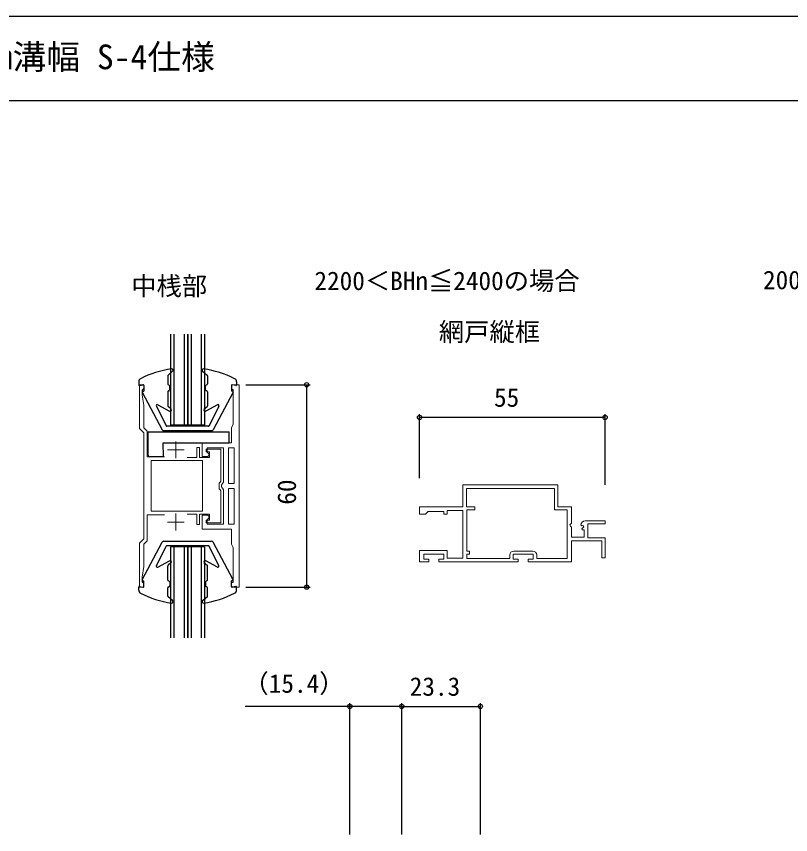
# Model space of a CAD drawing. Units: millimetres, scale not verified. Extents: x -437 to 438, y -281 to 279.
# Drawn here: x -133.1 to 96.5, y 1.2 to 243.7 of the extents above; entities that cross this region are included whole.
import ezdxf
from ezdxf.enums import TextEntityAlignment as Align

# ---------------------------------------------------------------- set-up
doc = ezdxf.new("R2010")
doc.units = ezdxf.units.MM
doc.header["$LTSCALE"] = 2
for name, color, linetype in [('0-1_USER1', 3, 'Continuous'), ('0-4_YKK_12', 2, 'Continuous'), ('0-5_YKK_13', 4, 'Continuous'), ('0-7_YKK_D', 6, 'Continuous'), ('0-8_YKK_ZWAK', 7, 'Continuous')]:
    doc.layers.add(name, color=color, linetype=linetype)
doc.layers.add('0-2_YKK_11', color=7, linetype='Continuous', lineweight=18)
doc.styles.add('ＭＳ ゴシック', font='')
doc.styles.get('ＭＳ ゴシック').set_extended_font_data('MS Gothic')

msp = doc.modelspace()

# ---------------------------------------------------------------- linework, layer by layer
at = {"layer": '0-2_YKK_11'}
for p, q in [((-85.795, 117.736), (-85.795, 112.736)), ((-88.295, 115.236), (-83.295, 115.236)), ((-85.795, 96.336), (-85.795, 91.336)), ((-88.295, 93.836), (-83.295, 93.836)), ((14.4, 85.253), (20, 85.253))]:
    msp.add_line(p, q, dxfattribs=at)
for points in [[(-89.131, 113.136), (-94.295, 113.136), (-94.295, 120.791), (-95.295, 121.791), (-95.295, 128.379), (-95.795, 131.536), (-95.795, 132.936), (-95.595, 133.136), (-95.295, 133.436), (-95.295, 134.536), (-96.595, 134.536), (-96.595, 121.536), (-95.295, 120.236), (-95.295, 104.536), (-95.295, 88.836), (-96.595, 87.536), (-96.595, 74.536), (-95.295, 74.536), (-95.295, 75.636), (-95.595, 75.936), (-95.795, 76.136), (-95.795, 77.536), (-95.295, 80.692), (-95.295, 87.28), (-94.295, 88.28), (-94.295, 95.936), (-89.131, 95.936)], [(-82.396, 96.136), (-79.595, 96.136), (-79.595, 93.136), (-78.795, 93.136), (-78.795, 96.136), (-75.795, 96.136), (-75.795, 94.436), (-76.795, 94.436), (-76.795, 93.636), (-72.395, 93.636), (-72.395, 103.136), (-72.645, 103.431), (-72.895, 103.727), (-72.895, 105.344), (-72.645, 105.64), (-72.395, 105.936), (-72.395, 115.436), (-76.795, 115.436), (-76.795, 114.636), (-75.795, 114.636), (-75.795, 112.936), (-78.795, 112.936), (-78.795, 115.936), (-79.595, 115.936), (-79.595, 112.936), (-82.396, 112.936)], [(-11.8, 96.153), (-13.5, 96.153), (-13.5, 98.353), (-0.7, 98.353), (-0.7, 104.853)], [(-0.7, 104.853), (27.5, 104.853), (27.5, 98.353), (31.5, 98.353), (31.5, 93.522), (31.047, 92.982), (31.2, 92.653), (31.5, 92.353), (31.5, 89.353), (35.3, 89.353), (35.3, 91.553), (34.683, 91.553), (34.576, 91.812), (35.141, 92.377), (34.871, 92.845), (34.552, 92.76), (34.301, 92.971)], [(26.5, 103.753), (0.4, 103.753), (0.4, 98.353), (2.9, 98.353), (2.9, 97.453), (0.5, 97.453), (0.5, 85.253), (1.3, 85.253), (1.3, 84.353), (0.5, 84.353), (0.5, 83.053), (13.2, 83.053), (13.2, 84.053)], [(21.2, 84.053), (21.2, 83.053), (30.2, 83.053), (30.2, 97.453), (26.5, 97.453), (26.5, 103.753)], [(35.595, 94.153), (41.5, 94.153), (41.5, 93.353), (36.4, 93.353), (36.4, 89.153), (41.5, 89.153), (41.5, 83.253), (40.5, 83.253), (40.5, 88.253), (31.5, 88.253), (31.5, 82.053), (18.7, 82.053), (18.7, 82.853), (20.2, 82.853), (20.2, 84.353), (14.2, 84.353), (14.2, 82.853), (15.7, 82.853), (15.7, 82.053), (-7.8, 82.053), (-7.8, 82.853), (-6.3, 82.853), (-6.3, 84.353), (-12.3, 84.353), (-12.3, 82.853), (-10.8, 82.853), (-10.8, 82.053), (-13.5, 82.053), (-13.5, 85.453), (-5.3, 85.453), (-5.3, 83.153), (-0.7, 83.153), (-0.7, 97.253), (-5.3, 97.253), (-5.3, 96.153), (-6.3, 96.153), (-6.3, 96.953), (-11, 96.953), (-11.5, 96.453), (-11.8, 96.153)]]:
    msp.add_lwpolyline(points, dxfattribs=at)
for points in [[(-66.995, 134.536), (-66.995, 74.536), (-69.295, 74.536), (-69.295, 75.936), (-68.795, 75.936), (-68.795, 86.236), (-68.91, 86.472), (-69.295, 87.26), (-69.295, 91.736), (-77.995, 91.736), (-77.995, 95.836), (-76.295, 95.836), (-75.795, 95.336), (-76.232, 94.839), (-76.495, 94.542), (-76.495, 93.236), (-71.69, 93.236), (-71.69, 103.417), (-71.943, 103.851), (-72.195, 104.286), (-72.195, 104.786), (-71.943, 105.22), (-71.69, 105.654), (-71.69, 115.836), (-76.495, 115.836), (-76.495, 114.529), (-76.232, 114.232), (-75.795, 113.736), (-76.295, 113.236), (-77.995, 113.236), (-77.995, 117.336), (-69.295, 117.336), (-69.295, 121.811), (-68.91, 122.599), (-68.795, 122.836), (-68.795, 133.136), (-69.291, 133.136), (-69.291, 134.536)], [(-70.19, 105.286), (-70.19, 115.836), (-68.49, 115.836), (-68.49, 105.286)], [(-77.895, 97.036), (-77.895, 112.036), (-93.095, 112.036), (-93.095, 97.036)], [(-68.49, 93.236), (-68.49, 103.786), (-70.19, 103.786), (-70.19, 93.236)]]:
    msp.add_lwpolyline(points, close=True, dxfattribs=at)
for centre, radius, start, end in [((35.595, 92.853), 1.3, 89.99998, 174.7841), ((14.4, 84.053), 1.2, 90.00001, 179.99999), ((20, 84.053), 1.2, 0.00001, 89.99999)]:
    msp.add_arc(centre, radius, start, end, dxfattribs=at)
at = {"layer": '0-4_YKK_12'}
for p, q in [((-87.341, 149.536), (-87.341, 122.536)), ((-86.341, 149.536), (-86.341, 122.536)), ((-83.341, 149.536), (-83.341, 122.536)), ((-82.341, 149.536), (-82.341, 122.536)), ((-82.241, 149.536), (-82.241, 122.536)), ((-81.241, 149.536), (-81.241, 122.536)), ((-78.241, 149.536), (-78.241, 122.536)), ((-77.241, 149.536), (-77.241, 122.536)), ((-82.341, 122.536), (-87.341, 122.536)), ((-82.341, 122.536), (-82.241, 122.536)), ((-77.241, 122.536), (-82.241, 122.536)), ((-86.343, 86.537), (-86.343, 59.536)), ((-83.343, 86.537), (-83.343, 59.536)), ((-82.343, 86.537), (-82.343, 59.536)), ((-82.343, 86.537), (-82.243, 86.537)), ((-81.243, 86.537), (-81.243, 59.536)), ((-78.243, 86.537), (-78.243, 59.536)), ((-77.243, 86.537), (-77.243, 59.536))]:
    msp.add_line(p, q, dxfattribs=at)
for points in [[(-82.343, 86.537), (-87.343, 86.537), (-87.343, 59.536)], [(-77.243, 86.537), (-82.243, 86.537), (-82.243, 59.536)]]:
    msp.add_lwpolyline(points, dxfattribs=at)
at = {"layer": '0-5_YKK_13'}
for p, q in [((-86.734, 138.529), (-88.084, 137.396)), ((-77.849, 138.529), (-76.499, 137.396)), ((-88.191, 137.167), (-88.191, 134.752)), ((-76.391, 137.167), (-76.391, 134.752)), ((-96.791, 135.428), (-96.791, 134.536)), ((-96.554, 134.339), (-95.528, 134.532)), ((-95.291, 134.336), (-95.291, 132.636)), ((-87.986, 134.467), (-87.797, 134.404)), ((-87.591, 133.052), (-87.591, 134.119)), ((-76.991, 133.052), (-76.991, 134.119)), ((-76.597, 134.467), (-76.786, 134.404)), ((-69.291, 134.336), (-69.291, 132.636)), ((-68.028, 134.339), (-69.054, 134.532)), ((-67.791, 135.428), (-67.791, 134.536)), ((-95.768, 132.342), (-89.833, 121.2)), ((-95.591, 132.636), (-95.291, 132.636)), ((-88.191, 132.419), (-88.191, 128.285)), ((-87.986, 132.704), (-87.797, 132.767)), ((-76.597, 132.704), (-76.786, 132.767)), ((-76.391, 132.419), (-76.391, 128.285)), ((-68.815, 132.342), (-74.75, 121.2)), ((-68.991, 132.636), (-69.291, 132.636)), ((-91.146, 128.598), (-87.685, 126.685)), ((-73.436, 128.598), (-76.898, 126.685)), ((-91.56, 128.202), (-88.674, 122.402)), ((-87.234, 127.342), (-88.084, 128.055)), ((-77.349, 127.342), (-76.499, 128.055)), ((-73.023, 128.202), (-75.909, 122.402)), ((-76.177, 122.236), (-88.406, 122.236)), ((-93.995, 117.336), (-93.995, 120.536)), ((-93.995, 120.536), (-69.995, 120.536)), ((-89.391, 120.936), (-75.192, 120.936)), ((-69.995, 117.336), (-69.995, 120.536)), ((-93.995, 113.636), (-93.995, 117.336)), ((-89.495, 117.336), (-69.995, 117.336)), ((-89.422, 113.136), (-89.495, 117.336)), ((-89.422, 113.136), (-93.495, 113.136)), ((-95.77, 76.731), (-89.834, 87.872)), ((-89.393, 88.137), (-75.193, 88.137)), ((-68.817, 76.731), (-74.752, 87.872)), ((-91.562, 80.871), (-88.676, 86.671)), ((-76.179, 86.837), (-88.407, 86.837)), ((-73.025, 80.871), (-75.91, 86.671)), ((-91.148, 80.475), (-87.687, 82.387)), ((-88.193, 76.654), (-88.193, 80.788)), ((-87.236, 81.731), (-88.086, 81.018)), ((-77.35, 81.731), (-76.5, 81.018)), ((-73.438, 80.475), (-76.9, 82.387)), ((-76.393, 76.654), (-76.393, 80.788)), ((-95.593, 76.437), (-95.293, 76.437)), ((-95.293, 74.737), (-95.293, 76.437)), ((-87.988, 76.369), (-87.798, 76.306)), ((-87.593, 76.021), (-87.593, 74.954)), ((-76.993, 76.021), (-76.993, 74.954)), ((-76.598, 76.369), (-76.788, 76.306)), ((-68.993, 76.437), (-69.293, 76.437)), ((-69.293, 74.737), (-69.293, 76.437)), ((-96.793, 73.645), (-96.793, 74.537)), ((-96.556, 74.734), (-95.53, 74.541)), ((-88.193, 71.906), (-88.193, 74.321)), ((-87.988, 74.606), (-87.798, 74.669)), ((-76.598, 74.606), (-76.788, 74.669)), ((-76.393, 71.906), (-76.393, 74.321)), ((-68.03, 74.734), (-69.056, 74.541)), ((-67.793, 73.645), (-67.793, 74.537)), ((-86.736, 70.544), (-88.086, 71.677)), ((-77.85, 70.544), (-76.5, 71.677))]:
    msp.add_line(p, q, dxfattribs=at)
for centre, radius, start, end in [((-82.707, 109.547), 30, 98.32236, 116.81981), ((-86.991, 138.836), 0.4, 310, 98.32236), ((-77.591, 138.836), 0.4, 81.67764, 230), ((-81.876, 109.547), 30, 63.18019, 81.67764), ((-95.791, 135.428), 1, 116.81981, 180), ((-87.891, 137.167), 0.3, 130, 180), ((-76.691, 137.167), 0.3, 0, 50), ((-68.791, 135.428), 1, 360, 63.18019), ((-96.591, 134.536), 0.2, 180, 280.65851), ((-95.491, 134.336), 0.2, 0, 100.65851), ((-87.891, 134.752), 0.3, 180, 251.56429), ((-87.891, 134.119), 0.3, 0, 71.56429), ((-76.691, 134.119), 0.3, 108.43571, 180), ((-76.691, 134.752), 0.3, 288.43571, 0), ((-69.091, 134.336), 0.2, 79.34149, 180), ((-67.991, 134.536), 0.2, 259.34149, 0), ((-95.591, 132.436), 0.2, 90, 208.04641), ((-87.891, 132.419), 0.3, 108.43571, 180), ((-87.891, 133.052), 0.3, 288.43571, 0), ((-76.691, 133.052), 0.3, 180, 251.56429), ((-76.691, 132.419), 0.3, 0, 71.56429), ((-68.991, 132.436), 0.2, 331.95359, 90), ((-91.291, 128.336), 0.3, 61.07656, 206.45265), ((-73.291, 128.336), 0.3, 333.54735, 118.92344), ((-87.891, 128.285), 0.3, 180, 230), ((-87.491, 127.036), 0.4, 241.07656, 50), ((-77.091, 127.036), 0.4, 130, 298.92344), ((-76.691, 128.285), 0.3, 310, 0), ((-88.406, 122.536), 0.3, 206.45265, 270), ((-76.177, 122.536), 0.3, 270, 333.54735), ((-89.391, 121.436), 0.5, 208.04641, 270), ((-75.192, 121.436), 0.5, 270, 331.95359), ((-93.495, 113.636), 0.5, 180, 270), ((-89.393, 87.637), 0.5, 90, 151.95359), ((-75.193, 87.637), 0.5, 28.04641, 90), ((-88.407, 86.537), 0.3, 90, 153.54735), ((-76.179, 86.537), 0.3, 26.45265, 90), ((-91.293, 80.737), 0.3, 153.54735, 298.92344), ((-87.893, 80.788), 0.3, 130, 180), ((-87.493, 82.037), 0.4, 310, 118.92344), ((-77.093, 82.037), 0.4, 61.07656, 230), ((-76.693, 80.788), 0.3, 0, 50), ((-73.293, 80.737), 0.3, 241.07656, 26.45265), ((-95.593, 76.637), 0.2, 151.95359, 270), ((-87.893, 76.654), 0.3, 180, 251.56429), ((-87.893, 76.021), 0.3, 0, 71.56429), ((-76.693, 76.021), 0.3, 108.43571, 180), ((-76.693, 76.654), 0.3, 288.43571, 360), ((-68.993, 76.637), 0.2, 270, 28.04641), ((-96.593, 74.537), 0.2, 79.34149, 180), ((-95.793, 73.645), 1, 180, 243.18019), ((-82.709, 99.526), 30, 243.18019, 261.67764), ((-95.493, 74.737), 0.2, 259.34149, 0), ((-87.893, 74.321), 0.3, 108.43571, 180), ((-87.893, 74.954), 0.3, 288.43571, 0), ((-81.878, 99.526), 30, 278.32236, 296.81981), ((-76.693, 74.954), 0.3, 180, 251.56429), ((-76.693, 74.321), 0.3, 360, 71.56429), ((-69.093, 74.737), 0.2, 180, 280.65851), ((-68.793, 73.645), 1, 296.81981, 0), ((-67.993, 74.537), 0.2, 360, 100.65851), ((-87.893, 71.906), 0.3, 180, 230), ((-86.993, 70.237), 0.4, 261.67764, 50), ((-77.593, 70.237), 0.4, 130, 278.32236), ((-76.693, 71.906), 0.3, 310, 0)]:
    msp.add_arc(centre, radius, start, end, dxfattribs=at)
at = {"layer": '0-7_YKK_D'}
for p, q in [((-64.995, 134.536), (-45.995, 134.536)), ((-46.995, 134.536), (-46.995, 74.536)), ((-13.5, 106.853), (-13.5, 125.853)), ((41.5, 124.853), (-13.5, 124.853)), ((41.5, 104.853), (41.5, 125.853)), ((-64.995, 74.536), (-45.995, 74.536)), ((-34.2, 1.203), (-34.2, 40.203)), ((-18.8, 1.203), (-18.8, 40.203)), ((-18.8, 1.203), (-18.8, 40.203)), ((-18.8, 39.203), (4.5, 39.203)), ((4.5, 1.203), (4.5, 40.203))]:
    msp.add_line(p, q, dxfattribs=at)
msp.add_lwpolyline([(-18.8, 39.203), (-34.2, 39.203), (-65.275, 39.203)], dxfattribs=at)
for centre in [(-46.995, 134.536), (-13.5, 124.853), (41.5, 124.853), (-46.995, 74.536), (-34.2, 39.203), (-18.8, 39.203), (-18.8, 39.203), (4.5, 39.203)]:
    msp.add_circle(centre, 0.637, dxfattribs=at)
at = {"layer": '0-8_YKK_ZWAK'}
for p, q in [((438.2, 243.7), (-436.8, 243.7)), ((438.2, 218.7), (-436.8, 218.7))]:
    msp.add_line(p, q, dxfattribs=at)

# ---------------------------------------------------------------- texts
at = {"layer": '0-1_USER1', "style": 'ＭＳ ゴシック'}
for s, height, p in [('引違い窓 テラスタイプ 高強度 26㎜溝幅 S-4仕様', 7.331, (-299.106, 225.831)), ('中桟部', 5.499, (-99.008, 159.38)), ('2200＜BHn≦2400の場合', 5.499, (-44.7, 160.931)), ('2000＜BHn≦2200の場合', 5.499, (88.3, 161.179)), ('網戸縦框', 5.499, (-7.797, 145.81))]:
    msp.add_text(s, height=height, dxfattribs=at).set_placement(p, align=Align.BOTTOM_LEFT)
at = {"layer": '0-7_YKK_D', "style": 'ＭＳ ゴシック'}
for s, p in [('55', (8.545, 126.353)), ('（15.4）', (-65.736, 41.597)), ('23.3', (-16.44, 40.703))]:
    msp.add_text(s, height=5.499, dxfattribs=at).set_placement(p, align=Align.BOTTOM_LEFT)
msp.add_text('60', height=5.499, rotation=90, dxfattribs=at).set_placement((-48.495, 98.974), align=Align.BOTTOM_LEFT)

doc.saveas('drawing.dxf')
